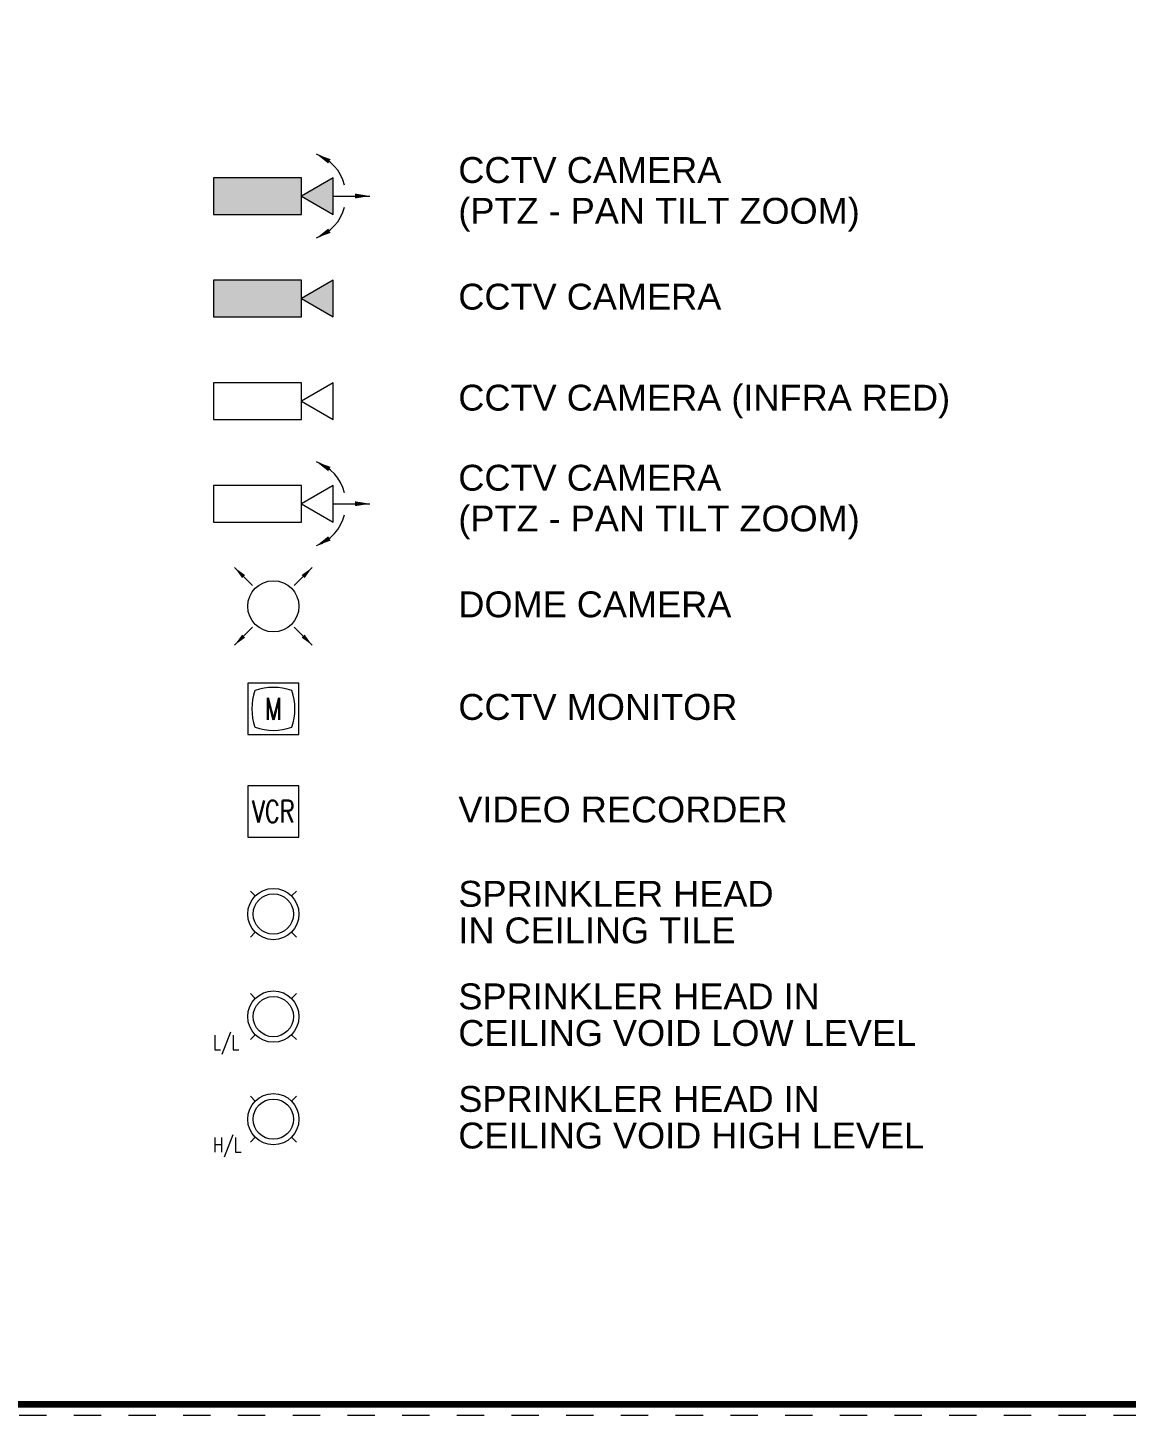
# Paper-space layout 'Symbols A3-3' of a CAD drawing. Header units: inches. Extents: x 0 to 16.1, y 0 to 10.3.
# Drawn here: x 8.03 to 12.05, y 0 to 5.07 of the extents above; entities that cross this region are included whole.
import ezdxf
from ezdxf.enums import TextEntityAlignment as Align

# ---------------------------------------------------------------- set-up
doc = ezdxf.new("R2010")
doc.units = ezdxf.units.IN
doc.linetypes.add('DASHDOT', pattern=[1, 0.5, -0.25, 0, -0.25])
for name, color, linetype, lineweight in [('E-CCTV', 8, 'Continuous', 5), ('E-CCTV-IDEN', 4, 'Continuous', 5), ('F-SPRN', 255, 'Continuous', 9), ('G-ANNO-TEXT', 3, 'Continuous', 15), ('G-ANNO-TTLB', 7, 'Continuous', 50), ('G-PAPR-THCK', 4, 'Continuous', 100)]:
    doc.layers.add(name, color=color, linetype=linetype, lineweight=lineweight)
doc.layers.add('G-ANNO-REFR', color=253, linetype='DASHDOT', lineweight=5, plot=False)
doc.styles.add('NOTES', font='arial.ttf', dxfattribs={"height": 2})
doc.styles.add('NOTES_ROMANS', font='romans.shx', dxfattribs={"width": 0.75})
doc.styles.add('Small text', font='arial.ttf', dxfattribs={"height": 2.4})
doc.styles.add('SUB-TITLE', font='swisscb.ttf')
doc.styles.add('SUB-TITLE-2', font='swissc.ttf')
doc.styles.add('TITLE', font='swisscb.ttf')

# ---------------------------------------------------------------- blocks, each defined once
blk = doc.blocks.new('*U174')
at = {"layer": 'G-ANNO-REFR'}
blk.add_lwpolyline([(0, 0), (408, 0), (408, 261), (0, 261)], close=True, dxfattribs=at)
at = {"layer": 'G-PAPR-THCK'}
blk.add_lwpolyline([(10, 260), (403, 260), (403, 1), (10, 1)], close=True, dxfattribs=at)
at = {"layer": 'G-ANNO-TEXT'}
for tag, p, height, style in [('GENERAL_NOTES_001', (349.49, 254.98), 1.42, 'NOTES'), ('GENERAL_NOTES_002', (349.71, 252.58), 1.42, 'NOTES'), ('GENERAL_NOTES_003', (349.71, 250.19), 1.42, 'NOTES'), ('GENERAL_NOTES_004', (349.71, 247.8), 1.42, 'NOTES'), ('GENERAL_NOTES_005', (349.71, 245.4), 1.42, 'NOTES'), ('GENERAL_NOTES_006', (349.71, 243.01), 1.42, 'NOTES'), ('GENERAL_NOTES_007', (349.71, 240.64), 1.42, 'NOTES'), ('GENERAL_NOTES_008', (349.65, 238.25), 1.42, 'NOTES'), ('GENERAL_NOTES_009', (349.71, 235.85), 1.42, 'NOTES'), ('GENERAL_NOTES_010', (349.71, 233.46), 1.42, 'NOTES'), ('GENERAL_NOTES_011', (349.71, 231.07), 1.42, 'NOTES'), ('GENERAL_NOTES_012', (349.71, 228.67), 1.42, 'NOTES'), ('GENERAL_NOTES_013', (349.71, 226.28), 1.42, 'NOTES'), ('GENERAL_NOTES_014', (349.71, 223.89), 1.42, 'NOTES'), ('GENERAL_NOTES_015', (349.71, 221.49), 1.42, 'NOTES'), ('GENERAL_NOTES_016', (349.71, 219.1), 1.42, 'NOTES'), ('GENERAL_NOTES_017', (349.63, 216.7), 1.42, 'NOTES'), ('GENERAL_NOTES_018', (349.71, 214.31), 1.42, 'NOTES'), ('GENERAL_NOTES_019', (349.69, 211.92), 1.42, 'NOTES'), ('GENERAL_NOTES_020', (349.71, 209.52), 1.42, 'NOTES'), ('GENERAL_NOTES_021', (349.63, 207.13), 1.42, 'NOTES'), ('GENERAL_NOTES_022', (349.71, 204.74), 1.42, 'NOTES'), ('GENERAL_NOTES_023', (349.64, 202.34), 1.42, 'NOTES'), ('GENERAL_NOTES_024', (349.71, 199.95), 1.42, 'NOTES'), ('GENERAL_NOTES_025', (349.62, 197.56), 1.42, 'NOTES'), ('GENERAL_NOTES_026', (349.71, 195.16), 1.42, 'NOTES'), ('GENERAL_NOTES_027', (349.71, 192.77), 1.42, 'NOTES'), ('GENERAL_NOTES_028', (349.71, 190.38), 1.42, 'NOTES'), ('GENERAL_NOTES_029', (349.71, 187.98), 1.42, 'NOTES'), ('GENERAL_NOTES_030', (349.63, 185.59), 1.42, 'NOTES'), ('GENERAL_NOTES_031', (349.71, 183.19), 1.42, 'NOTES'), ('GENERAL_NOTES_032', (349.71, 180.8), 1.42, 'NOTES'), ('GENERAL_NOTES_033', (349.71, 178.41), 1.42, 'NOTES'), ('GENERAL_NOTES_034', (349.63, 176.01), 1.42, 'NOTES'), ('GENERAL_NOTES_035', (349.71, 173.62), 1.42, 'NOTES'), ('CLIENTNAME', (349.64, 78.78), 2.13, 'SUB-TITLE-2'), ('CLIENTADDRESS1', (349.64, 75.88), 1.42, 'SUB-TITLE-2'), ('CLIENTADDRESS2', (349.64, 73.48), 1.42, 'SUB-TITLE-2'), ('CLIENTPHONE', (349.64, 71.11), 1.42, 'SUB-TITLE-2'), ('DRAWING_NO', (362.5, 41.09), 2.84, 'SUB-TITLE-2')]:
    blk.add_attdef(tag, p, '', height=height, dxfattribs=dict(at, style=style))
at = {"layer": 'G-ANNO-TEXT', "style": 'SUB-TITLE-2'}
for tag, p in [('REV_NO4', (351.25, 107.5)), ('REV_DATE4', (357.51, 107.5)), ('DRAWN_BY4', (365.62, 107.5)), ('CHECKED_BY4', (374.69, 107.5)), ('REV_NO3', (351.25, 104.66)), ('REV_DATE3', (357.51, 104.66)), ('DRAWN_BY3', (365.62, 104.66)), ('CHECKED_BY3', (374.69, 104.66)), ('REV_NO2', (351.25, 101.81)), ('REV_DATE2', (357.51, 101.81)), ('DRAWN_BY2', (365.62, 101.81)), ('CHECKED_BY2', (374.69, 101.81)), ('REV_NO1', (351.25, 98.97)), ('REV_DATE1', (357.51, 98.97)), ('DRAWN_BY1', (365.62, 98.97)), ('CHECKED_BY1', (374.69, 98.97)), ('REV_NO0', (351.25, 96.13)), ('REV_DATE0', (357.51, 96.13)), ('DRAWN_BY0', (365.62, 96.13)), ('CHECKED_BY0', (374.69, 96.13))]:
    blk.add_attdef(tag, text='', height=1.14, dxfattribs=at).set_placement(p, align=Align.MIDDLE)
for tag, p in [('REV_DESCRIPTION4', (380.36, 107.5)), ('REV_DESCRIPTION3', (380.36, 104.66)), ('REV_DESCRIPTION2', (380.36, 101.81)), ('REV_DESCRIPTION1', (380.36, 98.97)), ('REV_DESCRIPTION0', (380.36, 96.13))]:
    blk.add_attdef(tag, text='', height=1.14, dxfattribs=at).set_placement(p, align=Align.MIDDLE_LEFT)
for tag, p in [('PROJECT_NAME1', (362.5, 69.02)), ('PROJECT_NAME2', (362.5, 66.18)), ('PROJECT_CODE', (362.5, 62.82)), ('RELEASE', (362.5, 59.67)), ('STAGE', (362.5, 56.47)), ('DRAWING_TITLE', (362.5, 53.27))]:
    blk.add_attdef(tag, text='', height=1.71, dxfattribs=at).set_placement(p, align=Align.TOP_LEFT)
at = {"layer": 'G-ANNO-TEXT'}
for tag, height, style, p in [('CURRENT_REV', 2.84, 'TITLE', (396.61, 41.09)), ('DRAWN_BY', 1.71, 'SUB-TITLE-2', (355.39, 34.75)), ('CHECKED_BY', 1.71, 'SUB-TITLE-2', (368.89, 34.75)), ('SCALE', 1.71, 'SUB-TITLE-2', (383.11, 34.75)), ('ISSUE_DATE', 1.71, 'SUB-TITLE-2', (396.61, 34.75))]:
    blk.add_attdef(tag, text='', height=height, dxfattribs=dict(at, style=style)).set_placement(p, align=Align.CENTER)
at = {"layer": 'G-ANNO-TEXT', "style": 'SUB-TITLE'}
blk.add_attdef('FILE_NAME', text='', height=1.14, rotation=90, dxfattribs=at).set_placement((403.71, 8.76), align=Align.TOP_LEFT)
blk = doc.blocks.new('C.C. T.V. CAMERA')
h = blk.add_hatch(color=256)
h.dxf.hatch_style = 1
h.paths.add_polyline_path([(12, -2.5), (12, 2.5), (0, 2.5), (0, -2.5)])
h.paths.add_polyline_path([(16.33, -2.5), (16.33, 2.5), (12, 0)])
for points in [[(0, -2.5), (12, -2.5), (12, 2.5), (0, 2.5)], [(16.33, -2.5), (16.33, 2.5), (12, 0)]]:
    blk.add_lwpolyline(points, close=True)
blk = doc.blocks.new('CCTV CAMERA (PTZ - PAN TILT ZOOM)')
blk.add_lwpolyline([(5.67, 0), (10.67, 0)])
for start, end in [(14.302, 70.1044), (289.8956, 345.698)]:
    blk.add_arc((1.33, 0), 6.07, start, end)
for points in [[(4.99, 4.44), (3.4, 5.71), (5.31, 5.03)], [(8.67, 0.33), (10.67, 0), (8.67, -0.33)], [(4.99, -4.44), (3.4, -5.71), (5.31, -5.03)]]:
    blk.add_solid(points)
blk.add_blockref('C.C. T.V. CAMERA', (-10.67, 0))
blk = doc.blocks.new('CCTV CAMERA (INFRA RED)')
for points in [[(0, -2.5), (12, -2.5), (12, 2.5), (0, 2.5)], [(16.33, -2.5), (16.33, 2.5), (12, 0)]]:
    blk.add_lwpolyline(points, close=True)
blk = doc.blocks.new('CCTV CAMERA INFRA RED (PTZ - PAN TILT ZOOM)')
for points in [[(0, -2.5), (12, -2.5), (12, 2.5), (0, 2.5)], [(16.33, -2.5), (16.33, 2.5), (12, 0)]]:
    blk.add_lwpolyline(points, close=True)
blk.add_lwpolyline([(16.33, 0), (21.33, 0)])
for start, end in [(14.302, 70.1044), (289.8956, 345.698)]:
    blk.add_arc((12, 0), 6.07, start, end)
for points in [[(15.65, 4.44), (14.07, 5.71), (15.98, 5.03)], [(19.33, 0.33), (21.33, 0), (19.33, -0.33)], [(15.65, -4.44), (14.07, -5.71), (15.98, -5.03)]]:
    blk.add_solid(points)
blk = doc.blocks.new('DOME CAMERA')
for p, q in [((-2.83, 2.83), (-5.3, 5.3)), ((2.83, 2.83), (5.3, 5.3)), ((-2.83, -2.83), (-5.3, -5.3)), ((2.83, -2.83), (5.3, -5.3))]:
    blk.add_line(p, q)
blk.add_circle((0, 0), 3.5)
for points in [[(-3.86, 4.27), (-5.3, 5.3), (-4.27, 3.86)], [(3.86, 4.27), (5.3, 5.3), (4.27, 3.86)], [(-3.86, -4.27), (-5.3, -5.3), (-4.27, -3.86)], [(3.86, -4.27), (5.3, -5.3), (4.27, -3.86)]]:
    blk.add_solid(points)
blk = doc.blocks.new('CCTV MONITOR')
blk.add_lwpolyline([(-3.5, -3.5), (3.5, -3.5), (3.5, 3.5), (-3.5, 3.5)], close=True)
for centre, start, end in [((4.52, 0), 160.4106, 199.5894), ((0, -4.52), 70.4106, 109.5894), ((-4.52, 0), 340.4106, 19.5894), ((0, 4.52), 250.4106, 289.5894)]:
    blk.add_arc(centre, 7.46, start, end)
at = {"layer": 'E-CCTV-IDEN', "style": 'NOTES_ROMANS', "width": 0.75}
blk.add_text('M', height=3, dxfattribs=at).set_placement((0, 0), align=Align.MIDDLE_CENTER)
blk = doc.blocks.new('VIDEO RECORDER')
blk.add_lwpolyline([(-3.5, -3.5), (3.5, -3.5), (3.5, 3.5), (-3.5, 3.5)], close=True)
at = {"layer": 'E-CCTV-IDEN', "style": 'NOTES_ROMANS', "width": 0.75}
blk.add_text('VCR', height=3, dxfattribs=at).set_placement((0, 0), align=Align.MIDDLE_CENTER)
blk = doc.blocks.new('SPRINKLER HEAD IN CEILING TILE')
for p, q in [((-2.47, 2.47), (-3.14, 3.14)), ((2.47, 2.47), (3.14, 3.14)), ((-2.47, -2.47), (-3.14, -3.14)), ((2.47, -2.47), (3.14, -3.14))]:
    blk.add_line(p, q)
for radius in [3.5, 2.75]:
    blk.add_circle((0, 0), radius)
blk = doc.blocks.new('SPRINKLER HEAD IN CEILING VOID LOW LEVEL')
blk.add_blockref('SPRINKLER HEAD IN CEILING TILE', (0, 0))
at = {"layer": 'E-CCTV-IDEN', "style": 'NOTES_ROMANS', "width": 0.75}
blk.add_text('L/L', height=2, dxfattribs=at).set_placement((-8.24, -4.52))
blk = doc.blocks.new('SPRINKLER HEAD IN CEILING VOID HIGH LEVEL')
blk.add_blockref('SPRINKLER HEAD IN CEILING TILE', (0, 0))
at = {"layer": 'E-CCTV-IDEN', "style": 'NOTES_ROMANS', "width": 0.75}
blk.add_text('H/L', height=2, dxfattribs=at).set_placement((-8.24, -4.52))

psp = doc.layouts.new('Symbols A3-3')

# ---------------------------------------------------------------- block references
at = {"layer": 'E-CCTV', "xscale": 0.0267705442648153, "yscale": 0.0267705442648153, "zscale": 0.0267705442648153}
for name, p in [('CCTV CAMERA (PTZ - PAN TILT ZOOM)', (8.9963, 4.4549)), ('C.C. T.V. CAMERA', (8.7108, 4.0801)), ('CCTV CAMERA (INFRA RED)', (8.7108, 3.7053)), ('CCTV CAMERA INFRA RED (PTZ - PAN TILT ZOOM)', (8.7108, 3.3305)), ('DOME CAMERA', (8.9294, 2.9557)), ('CCTV MONITOR', (8.9294, 2.5809)), ('VIDEO RECORDER', (8.9294, 2.2061))]:
    psp.add_blockref(name, p, dxfattribs=at)
at = {"layer": 'F-SPRN', "xscale": 0.0267705442648153, "yscale": 0.0267705442648153, "zscale": 0.0267705442648153}
for name, p in [('SPRINKLER HEAD IN CEILING TILE', (8.9294, 1.8314)), ('SPRINKLER HEAD IN CEILING VOID LOW LEVEL', (8.9294, 1.4566)), ('SPRINKLER HEAD IN CEILING VOID HIGH LEVEL', (8.9294, 1.0818))]:
    psp.add_blockref(name, p, dxfattribs=at)
at = {"layer": 'G-ANNO-TTLB', "xscale": 0.03937007874015748, "yscale": 0.03937007874015748, "zscale": 0.03937007874015748}
psp.add_blockref('*U174', (0, 0), dxfattribs=at)

# ---------------------------------------------------------------- texts
at = {"layer": 'G-ANNO-TEXT', "style": 'Small text'}
for s, p in [('CCTV CAMERA', (9.6056, 4.5027)), ('(PTZ - PAN TILT ZOOM)', (9.6056, 4.3535)), ('CCTV CAMERA', (9.6056, 4.0399)), ('CCTV CAMERA (INFRA RED)', (9.6056, 3.6709)), ('CCTV CAMERA', (9.6056, 3.3783)), ('(PTZ - PAN TILT ZOOM)', (9.6056, 3.2292)), ('DOME CAMERA', (9.6056, 2.9156)), ('CCTV MONITOR', (9.6056, 2.5408)), ('VIDEO RECORDER', (9.6056, 2.166)), ('SPRINKLER HEAD', (9.6056, 1.8581)), ('IN CEILING TILE', (9.6056, 1.7243)), ('SPRINKLER HEAD IN', (9.6056, 1.4833)), ('CEILING VOID LOW LEVEL', (9.6056, 1.3495)), ('SPRINKLER HEAD IN', (9.6056, 1.1086)), ('CEILING VOID HIGH LEVEL', (9.6056, 0.9747))]:
    psp.add_text(s, height=0.09456, dxfattribs=at).set_placement(p)

doc.saveas('drawing.dxf')
